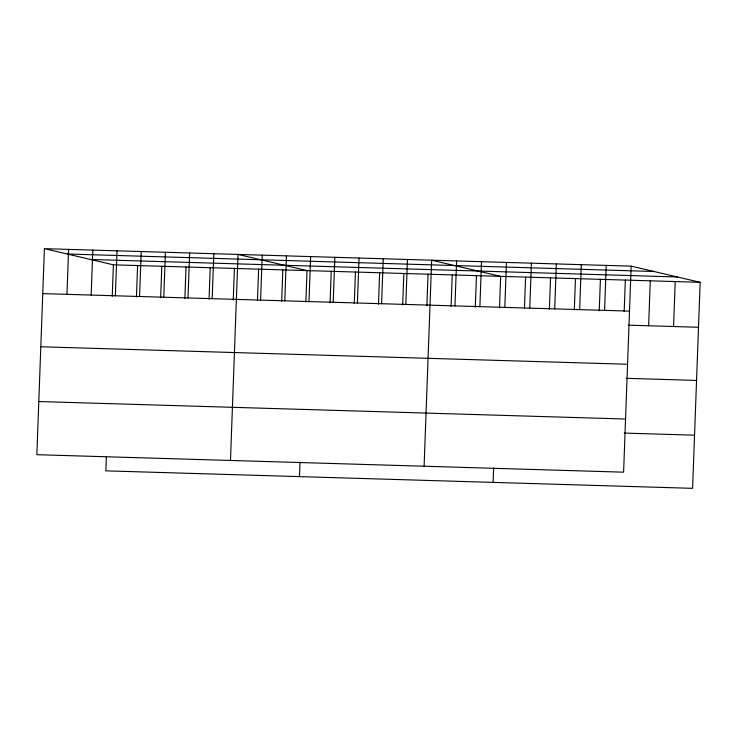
<?xml version="1.0" encoding="UTF-8"?>
<svg xmlns="http://www.w3.org/2000/svg" width="737" height="737" viewBox="0 0 737 737"><rect width="100%" height="100%" fill="white"/><g stroke="black" fill="none" stroke-linecap="round" stroke-linejoin="round"><path stroke-width="1.11" d="M44.404 248.664L36.85 454.692L623.603 472.177L631.158 266.149L44.404 248.664L113.397 264.823L700.15 282.308L692.596 488.336L105.842 470.851L106.377 456.452M66.956 294.339L68.605 249.382M91.167 295.067L92.816 250.11M112.245 296.292L113.397 264.823M115.368 295.786L117.017 250.829M136.446 297.011L137.607 265.541M139.569 296.504L141.218 251.547M160.657 297.73L161.808 266.26M163.771 297.223L165.42 252.266M184.858 298.457L186.01 266.987M187.981 297.951L189.621 252.994M209.059 299.176L210.211 267.706M212.182 298.669L213.831 253.712M233.26 299.895L234.421 268.425M230.478 460.468L238.033 254.431L307.025 270.59L305.873 302.059M257.471 300.613L258.623 269.143M260.585 300.116L262.234 255.159M281.672 301.341L282.824 269.871M284.786 300.834L286.435 255.877M299.471 476.618L300.005 462.228M308.996 301.553L310.645 256.596M330.075 302.778L331.235 271.308M333.198 302.281L334.847 257.324M354.285 303.506L355.437 272.036M357.399 302.999L359.048 258.042M378.486 304.224L379.638 272.754M381.6 303.718L383.249 258.761M402.688 304.943L403.839 273.473M405.811 304.436L407.46 259.479M426.889 305.671L428.05 274.201M424.107 466.235L431.661 260.207L500.653 276.357L499.502 307.826M451.099 306.389L452.251 274.919M454.95 305.901L456.599 260.944M475.301 307.108L476.452 275.638M479.888 306.647L481.528 261.69M493.099 482.394L493.624 467.995M504.817 307.393L506.466 262.436M524.44 308.573L525.592 277.103M529.756 308.13L531.405 263.173M549.378 309.319L550.53 277.849M554.694 308.877L556.343 263.92M574.316 310.056L575.468 278.586M579.632 309.623L581.281 264.666M599.245 310.802L600.406 279.332M604.57 310.36L606.219 265.403M624.184 311.548L625.335 280.078M648.624 325.772L650.274 280.815M673.563 326.519L675.212 281.562M67.178 253.998L653.922 271.483M90.633 259.488L677.377 276.974M42.755 293.621L629.509 311.106M628.228 325.164L698.501 327.265M40.811 346.777L627.556 364.262M626.275 378.321L696.548 380.421M38.803 401.536L625.547 419.031M624.267 433.089L694.549 435.18M631.158 266.149L700.15 282.308"/></g></svg>
